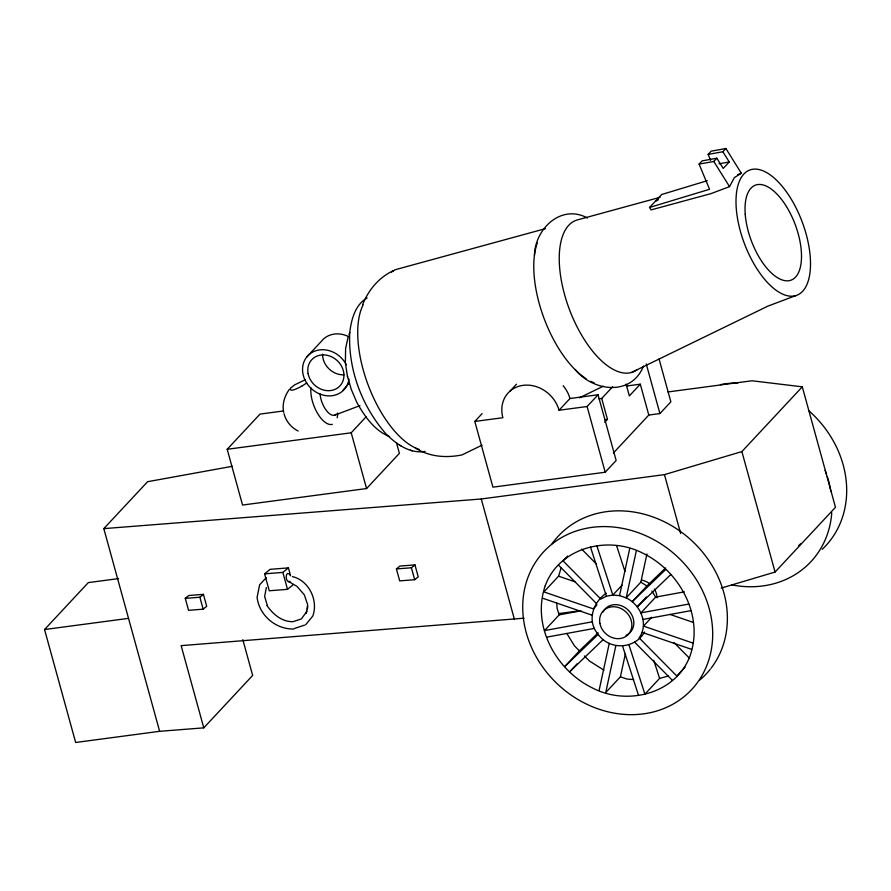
<?xml version="1.0" encoding="UTF-8"?>
<svg xmlns="http://www.w3.org/2000/svg" width="891" height="891" viewBox="0 0 891 891"><rect width="100%" height="100%" fill="white"/><g stroke="black" fill="none" stroke-linecap="round" stroke-linejoin="round"><path stroke-width="1.34" d="M345.385 362.002L345.619 348.37L348.303 336.252M306.326 613.32L307.651 604.655L304.288 594.765L296.97 586.367L287.114 580.62L286.145 577.591L286.568 574.584L287.526 573.492L289.375 573.949M307.016 611.148L301.392 618.911L293.005 621.695C281.801 621.896 272.936 614.222 266.955 605.524M307.417 608.787L307.818 606.415M707.276 180.695L661.634 194.516L649.561 207.458L651.087 209.897L710.962 193.625L729.529 186.642L734.396 177.565L741.334 173.255L725.887 148.519L711.174 151.169L708.156 154.41L710.584 160.28M266.364 587.57L264.627 596.48L267.467 605.791M596.959 604.922L593.295 608.865L543.911 591.914L558.59 576.165L561.207 567.656M644.616 631.953C634.904 649.272 609.678 650.541 598.184 634.414C586.556 621.083 592.927 602.349 606.292 593.172M599.12 690.291L609.255 643.347M567.678 555.995L563.09 560.918L600.79 599.075L606.426 596.235L612.819 595.054L619.557 595.622L629.692 548.678M615.87 645.607L605.735 692.552L620.414 676.815L625.337 654.005M636.297 550.95L626.173 597.894C640.506 604.499 649.071 624.212 639.114 637.856L676.815 676.013L685.079 667.147M619.557 595.622L626.173 597.894L640.852 582.146L646.933 553.979M534.455 255.405C534.956 228.787 561.185 203.616 587.492 218.028M362.648 304.599C368.852 289.018 380.145 276.01 395.882 269.539L545.515 228.631M348.971 334.381L349.84 332.588M643.458 366.112C631.441 396.528 592.994 391.583 575.174 369.498M289.43 389.3C284.574 395.86 281.935 404.291 283.706 412.41M349.439 382.852L343.046 390.158M305.669 624.769L312.819 616.004C318.533 600.311 308.821 580.397 292.348 576.577M266.22 577.702L259.604 584.83L257.098 597.404C259.259 615.28 275.597 629.391 293.585 629.001L294.097 628.923M242.809 639.638L252.665 675.434L203.783 727.847L159.634 731.311L103.813 528.63L147.583 481.708L232.373 466.294M159.634 731.311L75.657 742.481L44.55 629.536L88.32 582.603L118.603 578.582M306.615 357.146L321.395 341.309A24.825 21.473 43 0 1 348.392 336.508M396.462 442.738L399.391 453.352L366.569 488.546L242.552 505.041L227.194 449.287L260.027 414.092L283.449 410.974M227.194 449.287L351.21 432.792L366.212 416.71M649.561 207.458L709.548 189.282L699.101 164.111L702.119 160.881L716.832 158.219L723.202 168.421L729.239 161.962L722.868 151.748L708.156 154.41M699.101 164.111L713.814 161.46L716.832 158.219M722.868 151.748L725.887 148.519M474.814 421.443L502.892 417.712A31.029 26.841 43 0 1 523.073 385.346A31.029 26.841 43 0 1 559.036 410.25L569.973 398.511L598.05 394.78L616.149 460.491L605.212 472.23L492.912 487.165L474.814 421.443L482.109 413.624M510.098 391.049L516.479 384.21M559.036 410.25L587.102 406.508L598.05 394.78M598.952 398.834L601.703 398.466L612.652 386.739M604.733 422.312L607.462 419.383L601.703 398.466M613.409 452.984L648.793 415.05L640.295 384.188L629.347 395.916L626.106 384.155M648.793 415.05L659.919 413.569L670.867 401.841L659.039 358.917M581.055 610.825L559.192 614.846L544.501 630.594L592.337 621.795M103.813 528.63L481.274 498.982L664.452 474.625L741.88 451.581L802.29 386.828L835.48 507.302L775.07 572.055L721.253 588.071M622.007 585.22L612.819 595.054L596.903 545.927M598.095 632.877L579.395 650.853L564.716 666.602L598.184 634.414M665.588 567.979L646.888 585.966L632.198 601.703L665.666 569.527M577.101 663.828L569.761 671.703L603.229 639.526M646.42 596.97L637.243 606.816L670.711 574.639M684.344 591.847L655.642 597.115L640.963 612.863L688.799 604.065M651.755 617.24L643.491 626.095L692.875 643.046M668.295 676.024L659.607 678.385L644.917 694.134L629.001 644.995M798.77 545.559L800.53 543.866M185.272 598.373L188.803 595.5L203.415 594.353L206.712 606.303L203.17 609.177L188.558 610.324L185.272 598.373L199.885 597.226L203.415 594.353M293.072 584.819L287.515 589.341L269.249 590.778L264.582 573.849L270.151 569.327L288.417 567.89L290.566 575.709M264.582 573.849L282.848 572.412L288.417 567.89M396.406 568.937L399.948 566.063L414.939 564.894L418.224 576.833L414.694 579.707L399.691 580.887L396.406 568.937L411.397 567.767L414.939 564.894M290.054 581.355L288.283 581.756M391.483 272.089L393.644 270.73M367.103 297.995C355.041 304.611 351.21 320.114 349.729 332.688C347.991 369.23 361.802 406.107 385.736 433.583C395.894 443.918 409.76 453.942 425.118 451.447M656.11 201.065L658.416 199.64M301.771 386.193L306.738 382.974M301.759 386.193C299.766 387.184 288.773 393.41 290.533 388.097L294.665 384.856L305.179 379.766M482.031 445.177L462.05 454.9C446.335 458.13 429.317 456.927 415.473 448.05M579.484 397.776L603.229 386.226M631.541 372.449L767.964 306.092L795.752 295.634A66.925 30.862 69.4 0 0 787.778 193.759A66.925 30.862 69.4 0 0 736.278 208.539A66.925 30.862 69.4 0 0 795.752 295.634M737.625 174.647L741.334 173.255M334.57 415.206L359.919 405.661M294.754 628.367L304.577 625.137M660.097 197.301L577.123 219.988A80.992 37.344 69.4 0 0 570.697 312.752A80.992 37.344 69.4 0 0 637.043 369.754M546.629 637.165L594.464 628.378M643.09 619.434L690.926 610.647M718.959 163.81L729.239 161.962M626.518 386.015L640.295 384.188M667.983 391.951L751.993 380.769L802.29 386.828M604.711 419.739L607.462 419.383M44.55 629.536L128.527 618.365M203.783 727.847L181.14 645.641L524.086 618.187M558.479 613.609L579.117 610.87M633.579 679.599L626.919 679.042L620.414 676.815M558.59 576.165L575.486 581.968M669.876 614.367L693.265 622.397M542.552 598.195L591.936 615.146M642.133 632.376L691.516 649.327M399.335 445.088L400.883 445.778M410.484 450.111L412.232 450.879M389.601 436.612C374.309 430.576 364.341 415.952 356.723 402.164L351.277 389.423L347.401 376.047L345.441 363.205M298.14 431.032C291.268 427.602 285.855 421.198 284.051 413.68M640.852 582.146L646.888 585.966M603.953 670.188L589.408 660.988L584.44 655.965M581.645 549.09L596.146 563.758M674.097 642.656L689.567 658.304M558.612 565.228L596.313 603.374M634.637 642.166L672.337 680.312M579.395 650.853L574.439 645.83L566.854 633.501M713.814 161.46L729.529 186.642M651.934 591.067L655.642 597.115M289.931 574.639L290.388 575.53M616.617 545.693L624.992 571.554M653.738 660.287L659.607 678.385M590.51 547.107L606.426 596.235M622.597 646.175L638.513 695.303M559.192 614.846L557.087 608.375L556.775 603.107M347.401 376.047L347.59 376.693M741.88 451.581L775.07 572.055M646.253 363.951L659.919 413.569M664.452 474.625L680.668 533.52M587.102 406.508L605.212 472.23M481.274 498.982L514.452 619.468M411.397 567.767L414.694 579.707M351.21 432.792L366.569 488.546M282.848 572.412L287.515 589.341M199.885 597.226L203.17 609.177M720.407 384.656A101.084 87.441 43 0 1 737.804 382.93M809.184 411.052A101.084 87.441 43 0 1 822.248 549.313M831.76 512.826A101.084 87.441 43 0 1 731.611 584.852M825.111 470.415A101.084 87.441 43 0 1 826.503 474.224M827.349 476.785A101.084 87.441 43 0 1 830.768 491.086M602.984 612.072A17.174 14.846 43 0 1 628.422 610.324A17.174 14.846 43 0 1 625.994 635.361M552.153 543.677A101.084 87.441 43 0 1 684.433 534.422A101.084 87.441 43 0 1 711.051 668.228M710.227 669.275A101.084 87.441 43 0 1 699.914 679.933M419.36 449.498A83.386 38.447 69.4 0 1 368.896 386.984A83.386 38.447 69.4 0 1 363.105 304.922M594.264 382.852A83.386 38.447 69.4 0 1 590.722 381.337M585.944 378.597A83.386 38.447 69.4 0 1 537.418 242.642M332.332 424.339A24.124 11.126 69.4 0 1 317.43 413.168A24.124 11.126 69.4 0 1 310.914 387.752M337.667 413.012A24.124 11.126 69.4 0 1 337.188 417.768M336.263 414.137A16.361 7.54 69.4 0 1 326.652 410.84A16.361 7.54 69.4 0 1 320.036 393.911M343.948 374.855A19.246 16.651 43 0 1 322.553 354.173M348.994 379.043A24.825 21.473 43 0 1 315.848 392.018A24.825 21.473 43 0 1 308.921 354.685A24.825 21.473 43 0 1 346.343 364.787M642.043 580.164A17.174 14.846 43 0 1 649.94 583.961M654.362 588.984A17.174 14.846 43 0 1 657.023 597.816M563.157 385.714A31.029 26.841 43 0 1 569.973 398.511M545.236 585.732C531.392 625.794 555.884 670.255 592.626 688.052C627.086 706.006 676.158 694.056 690.18 655.509C704.035 615.436 679.543 570.975 642.801 553.177C608.341 535.224 559.27 547.174 545.236 585.732M599.91 623.455A17.174 14.846 43 0 0 626.317 636.163A17.174 14.846 43 0 0 621.027 608.531A17.174 14.846 43 0 0 599.91 623.455M524.443 624.959A101.084 87.441 43 0 0 679.911 699.803A101.084 87.441 43 0 0 648.782 537.095A101.084 87.441 43 0 0 524.443 624.959M745.232 214.375A50.731 23.389 69.4 0 0 790.317 280.398A50.731 23.389 69.4 0 0 784.269 203.159A50.731 23.389 69.4 0 0 745.232 214.375M308.086 373.529A19.246 16.651 43 0 0 337.622 387.93A19.246 16.651 43 0 0 331.875 356.946A19.246 16.651 43 0 0 308.086 373.529"/></g></svg>
